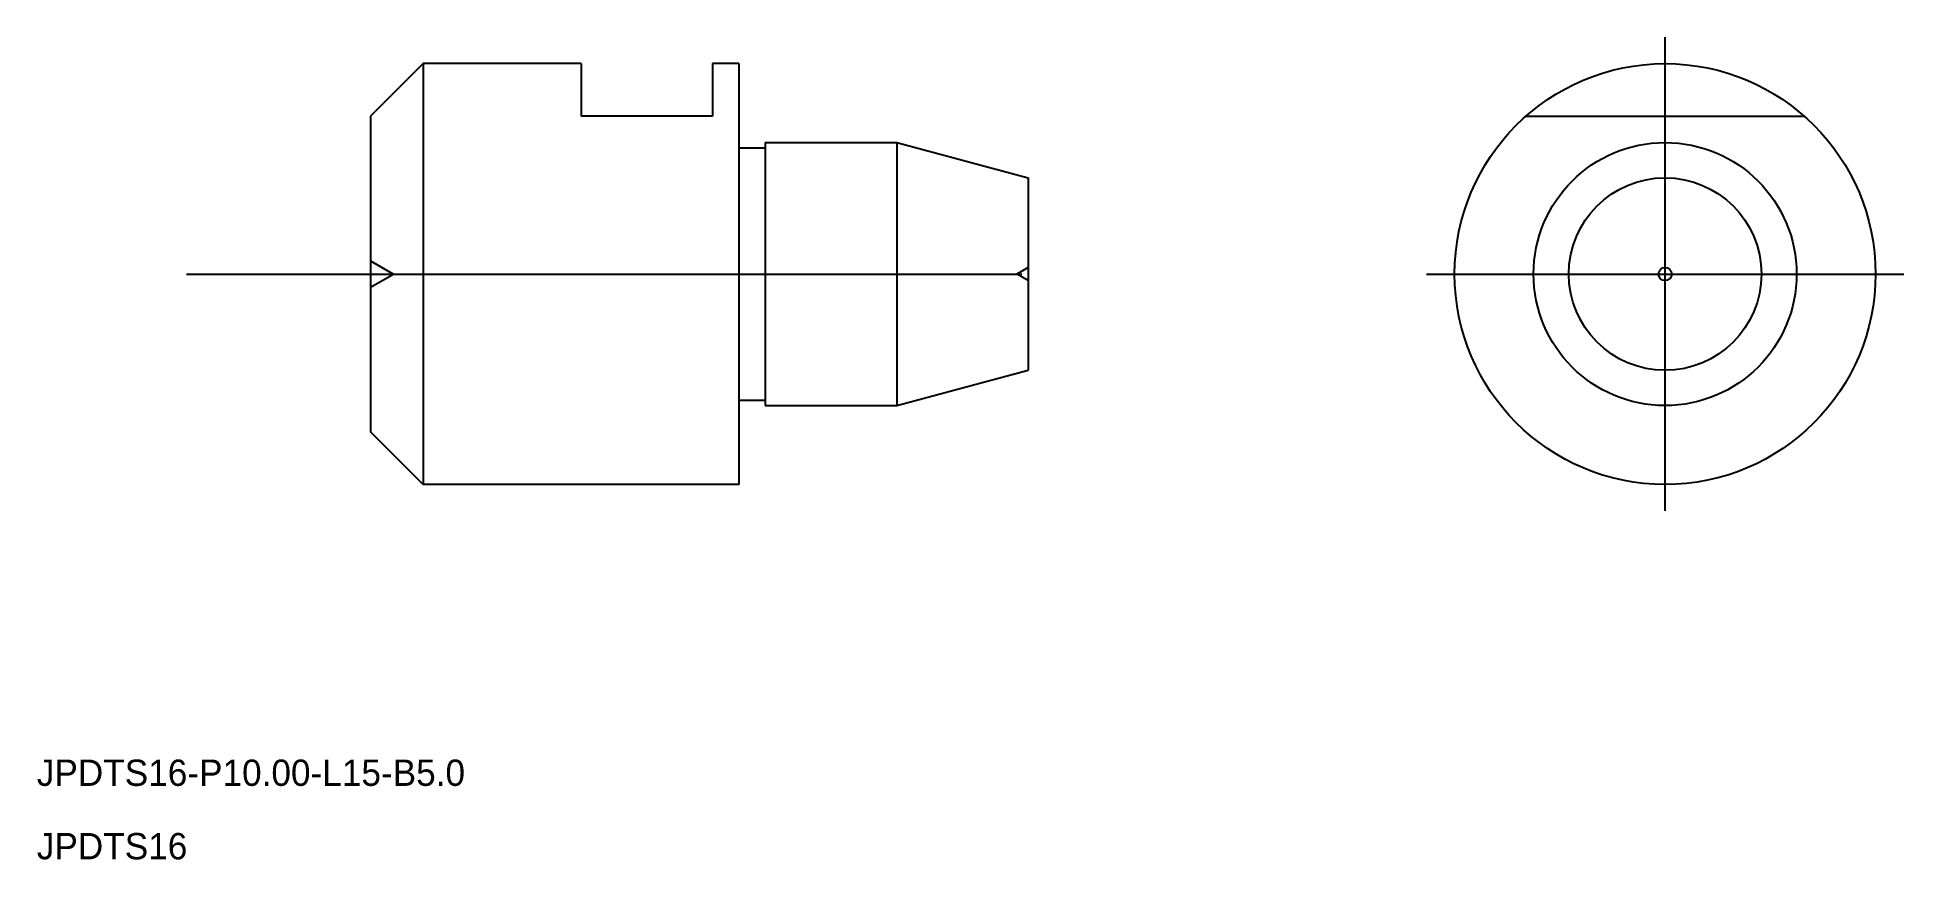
# Model space of a CAD drawing. Extents: x 556.9 to 627.8, y 576.8 to 608.1.
import ezdxf

# ---------------------------------------------------------------- set-up
doc = ezdxf.new("R2010")
doc.units = 0
doc.linetypes.add('CENTER', pattern=[50.8, 31.75, -6.35, 6.35, -6.35])
doc.linetypes.add('DASHED', pattern=[19.05, 12.7, -6.35])
doc.layers.get('0').update_dxf_attribs({"linetype": 'CONTINUOUS'})
doc.layers.add('CENTER', color=1, linetype='CENTER')

msp = doc.modelspace()

# ---------------------------------------------------------------- linework, layer by layer
at = {"color": 7, "linetype": 'CONTINUOUS'}
for p, q in [((571.545, 607.101), (569.545, 605.101)), ((571.545, 607.101), (571.545, 591.101)), ((577.545, 607.101), (571.545, 607.101)), ((577.545, 607.101), (577.545, 605.101)), ((583.545, 607.101), (582.545, 607.101)), ((582.545, 607.101), (582.545, 605.101)), ((583.545, 607.101), (583.545, 591.101)), ((569.545, 605.101), (569.545, 593.101)), ((582.545, 605.101), (577.545, 605.101)), ((583.545, 603.901), (584.545, 603.901)), ((584.545, 604.101), (589.545, 604.101)), ((584.545, 604.101), (584.545, 594.101)), ((589.545, 604.101), (589.545, 594.101)), ((589.545, 604.101), (594.545, 602.761)), ((594.545, 602.761), (594.545, 595.441)), ((589.545, 594.101), (594.545, 595.441)), ((583.545, 594.301), (584.545, 594.301)), ((584.545, 594.101), (589.545, 594.101)), ((571.545, 591.101), (569.545, 593.101)), ((583.545, 591.101), (571.545, 591.101))]:
    msp.add_line(p, q, dxfattribs=at)
at = {"color": 3, "linetype": 'DASHED'}
for p, q in [((613.459, 605.101), (624.042, 605.101)), ((569.545, 599.601), (570.411, 599.101)), ((569.545, 598.601), (570.411, 599.101)), ((594.545, 599.351), (594.112, 599.101)), ((594.545, 598.851), (594.112, 599.101))]:
    msp.add_line(p, q, dxfattribs=at)
at = {"color": 7, "linetype": 'CONTINUOUS'}
for radius in [8, 5, 3.66, 0.25]:
    msp.add_circle((618.75, 599.101), radius, dxfattribs=at)
at = {"layer": 'CENTER', "color": 1, "linetype": 'CENTER'}
for p, q in [((618.75, 590.101), (618.75, 608.101)), ((562.545, 599.101), (599.545, 599.101)), ((609.682, 599.101), (627.819, 599.101))]:
    msp.add_line(p, q, dxfattribs=at)

# ---------------------------------------------------------------- texts
at = {"color": 7, "linetype": 'CONTINUOUS'}
for s, p in [('JPDTS16-P10.00-L15-B5.0', (556.855, 579.641)), ('JPDTS16', (556.855, 576.849))]:
    msp.add_text(s, height=1, dxfattribs=at).set_placement(p)

doc.saveas('drawing.dxf')
